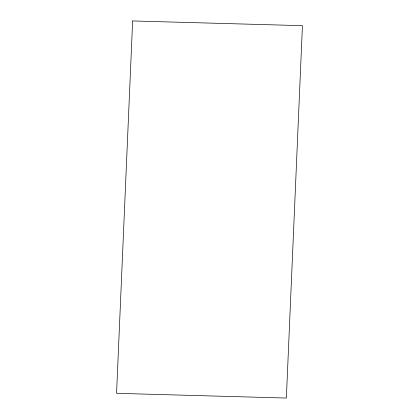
<?xml version="1.0" encoding="UTF-8"?>
<svg xmlns="http://www.w3.org/2000/svg" width="419" height="419" viewBox="0 0 419 419"><rect width="100%" height="100%" fill="white"/><g stroke="black" fill="none" stroke-linecap="round" stroke-linejoin="round"><path stroke-width="0.63" d="M132.64 20.95L116.566 393.326L286.36 398.05L302.434 25.674L132.64 20.95"/></g></svg>
